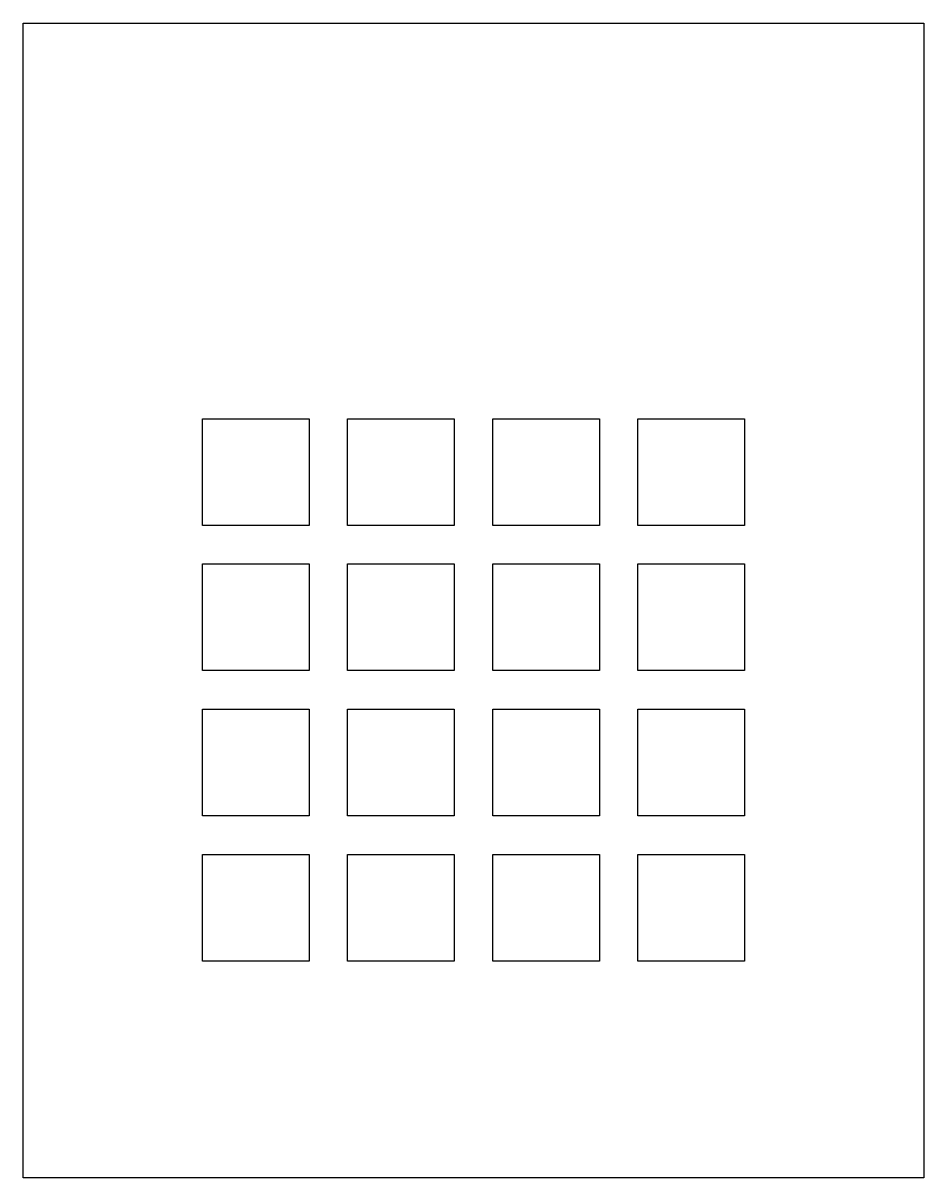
# Model space of a CAD drawing. Extents: x 0 to 118, y 0 to 152.
import ezdxf

# ---------------------------------------------------------------- set-up
doc = ezdxf.new("R2010")
doc.units = 0
doc.layers.get('0').update_dxf_attribs({"linetype": 'CONTINUOUS'})

msp = doc.modelspace()

# ---------------------------------------------------------------- linework, layer by layer
at = {"color": 0}
for p, q in [((0.095085, 151.599), (118.295, 151.599)), ((0.095085, 0.100597), (0.095085, 151.599)), ((118.295, 151.599), (118.295, 0.100597)), ((23.6196, 99.6957), (37.6192, 99.6957)), ((23.6196, 85.6947), (23.6196, 99.6957)), ((37.6192, 99.6957), (37.6192, 85.6947)), ((42.6695, 99.6957), (56.6692, 99.6957)), ((42.6695, 85.6947), (42.6695, 99.6957)), ((56.6692, 99.6957), (56.6692, 85.6947)), ((61.7195, 99.6957), (75.7192, 99.6957)), ((61.7195, 85.6947), (61.7195, 99.6957)), ((75.7192, 99.6957), (75.7192, 85.6947)), ((80.7695, 99.6957), (94.7692, 99.6957)), ((80.7695, 85.6947), (80.7695, 99.6957)), ((94.7692, 99.6957), (94.7692, 85.6947)), ((37.6192, 85.6947), (23.6196, 85.6947)), ((56.6692, 85.6947), (42.6695, 85.6947)), ((75.7192, 85.6947), (61.7195, 85.6947)), ((94.7692, 85.6947), (80.7695, 85.6947)), ((23.6196, 80.6457), (37.6192, 80.6457)), ((23.6196, 66.6447), (23.6196, 80.6457)), ((37.6192, 80.6457), (37.6192, 66.6447)), ((42.6695, 80.6457), (56.6692, 80.6457)), ((42.6695, 66.6447), (42.6695, 80.6457)), ((56.6692, 80.6457), (56.6692, 66.6447)), ((61.7195, 80.6457), (75.7192, 80.6457)), ((61.7195, 66.6447), (61.7195, 80.6457)), ((75.7192, 80.6457), (75.7192, 66.6447)), ((80.7695, 80.6457), (94.7692, 80.6457)), ((80.7695, 66.6447), (80.7695, 80.6457)), ((94.7692, 80.6457), (94.7692, 66.6447)), ((37.6192, 66.6447), (23.6196, 66.6447)), ((56.6692, 66.6447), (42.6695, 66.6447)), ((75.7192, 66.6447), (61.7195, 66.6447)), ((94.7692, 66.6447), (80.7695, 66.6447)), ((23.6196, 61.5957), (37.6192, 61.5957)), ((23.6196, 47.5947), (23.6196, 61.5957)), ((37.6192, 61.5957), (37.6192, 47.5947)), ((42.6695, 61.5957), (56.6692, 61.5957)), ((42.6695, 47.5947), (42.6695, 61.5957)), ((56.6692, 61.5957), (56.6692, 47.5947)), ((61.7195, 61.5957), (75.7192, 61.5957)), ((61.7195, 47.5947), (61.7195, 61.5957)), ((75.7192, 61.5957), (75.7192, 47.5947)), ((80.7695, 61.5957), (94.7692, 61.5957)), ((80.7695, 47.5947), (80.7695, 61.5957)), ((94.7692, 61.5957), (94.7692, 47.5947)), ((37.6192, 47.5947), (23.6196, 47.5947)), ((56.6692, 47.5947), (42.6695, 47.5947)), ((75.7192, 47.5947), (61.7195, 47.5947)), ((94.7692, 47.5947), (80.7695, 47.5947)), ((23.6196, 42.5457), (37.6192, 42.5457)), ((23.6196, 28.5447), (23.6196, 42.5457)), ((37.6192, 42.5457), (37.6192, 28.5447)), ((42.6695, 42.5457), (56.6692, 42.5457)), ((42.6695, 28.5447), (42.6695, 42.5457)), ((56.6692, 42.5457), (56.6692, 28.5447)), ((61.7195, 42.5457), (75.7192, 42.5457)), ((61.7195, 28.5447), (61.7195, 42.5457)), ((75.7192, 42.5457), (75.7192, 28.5447)), ((80.7695, 42.5457), (94.7692, 42.5457)), ((80.7695, 28.5447), (80.7695, 42.5457)), ((94.7692, 42.5457), (94.7692, 28.5447)), ((37.6192, 28.5447), (23.6196, 28.5447)), ((56.6692, 28.5447), (42.6695, 28.5447)), ((75.7192, 28.5447), (61.7195, 28.5447)), ((94.7692, 28.5447), (80.7695, 28.5447)), ((118.295, 0.100597), (0.095085, 0.100597))]:
    msp.add_line(p, q, dxfattribs=at)

doc.saveas('drawing.dxf')
